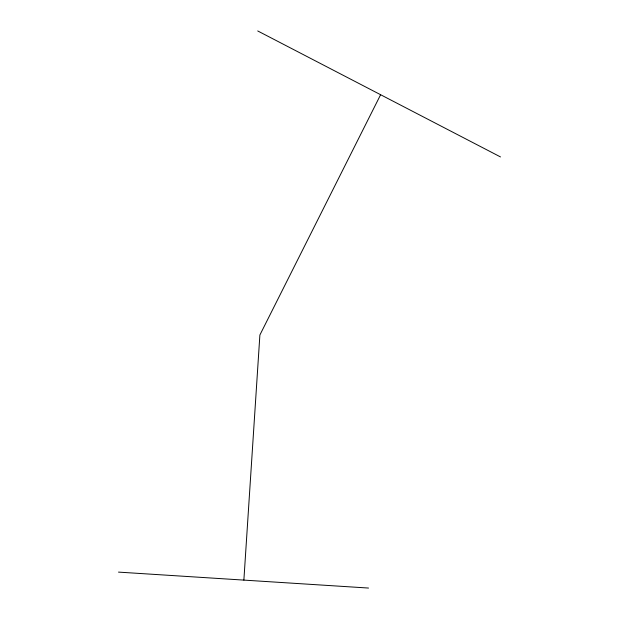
<?xml version="1.0" encoding="UTF-8"?>
<svg xmlns="http://www.w3.org/2000/svg" width="619" height="619" viewBox="0 0 619 619"><rect width="100%" height="100%" fill="white"/><g stroke="black" fill="none" stroke-linecap="round" stroke-linejoin="round"><path stroke-width="0.93" d="M243.871 580.104L259.887 335.003L380.615 94.722M118.5 572.111L368.529 588.05M257.728 30.95L500.5 156.932"/></g></svg>
